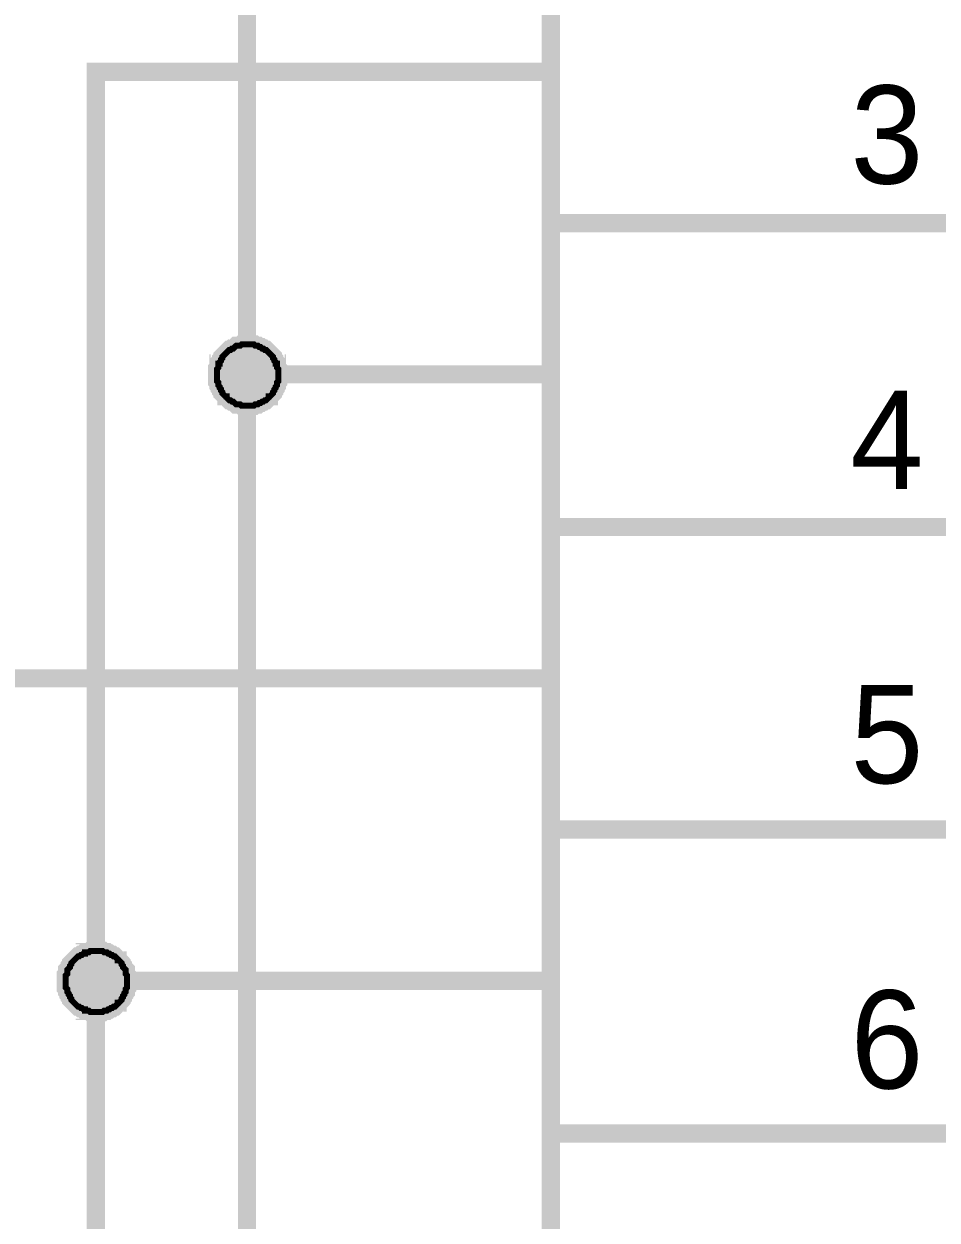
# Model space of a CAD drawing. Header units: millimetres. Extents: x 0 to 841, y 0 to 594.
# Drawn here: x 506.32 to 521.37, y 203.56 to 223.27 of the extents above; entities that cross this region are included whole.
import ezdxf

# ---------------------------------------------------------------- set-up
doc = ezdxf.new("R2010")
doc.units = ezdxf.units.MM
doc.layers.add('Sheet', color=255, linetype='Continuous')

msp = doc.modelspace()

# ---------------------------------------------------------------- linework, layer by layer
at = {"layer": 'Sheet', "const_width": 0.3}
msp.add_lwpolyline([(515.002, 239.999), (535.012, 239.999), (535.012, 114.991), (515.002, 114.991), (515.002, 239.999)], close=True, dxfattribs=at)
at = {"layer": 'Sheet'}
for points, const_width in [([(509.994, 232.497), (509.994, 217.495), (512.51, 217.495)], 0.3), ([(512.51, 222.48), (507.502, 222.48), (507.502, 207.5)], 0.3), ([(515.002, 222.48), (512.51, 222.48)], 0.3), ([(515.002, 219.988), (535.012, 219.988)], 0.3), ([(509.5, 217.495), (509.5, 217.517), (509.5, 217.539), (509.5, 217.562), (509.5, 217.584), (509.523, 217.607), (509.523, 217.629), (509.523, 217.674), (509.545, 217.674), (509.545, 217.697), (509.568, 217.719), (509.568, 217.742), (509.59, 217.764), (509.59, 217.787), (509.613, 217.809), (509.635, 217.831), (509.657, 217.854), (509.657, 217.854), (509.68, 217.876), (509.702, 217.899), (509.725, 217.899), (509.747, 217.921), (509.77, 217.921), (509.792, 217.944), (509.792, 217.944), (509.815, 217.966), (509.86, 217.966), (509.882, 217.966), (509.905, 217.989), (509.927, 217.989), (509.949, 217.989), (509.972, 217.989), (509.994, 217.989)], 0.3), ([(509.5, 217.495), (509.5, 217.517), (509.5, 217.539), (509.5, 217.562), (509.5, 217.584), (509.523, 217.607), (509.523, 217.629), (509.523, 217.674), (509.545, 217.674), (509.545, 217.697), (509.568, 217.719), (509.568, 217.742), (509.59, 217.764), (509.59, 217.787), (509.613, 217.809), (509.635, 217.831), (509.657, 217.854), (509.657, 217.854), (509.68, 217.876), (509.702, 217.899), (509.725, 217.899), (509.747, 217.921), (509.77, 217.921), (509.792, 217.944), (509.792, 217.944), (509.815, 217.966), (509.86, 217.966), (509.882, 217.966), (509.905, 217.989), (509.927, 217.989), (509.949, 217.989), (509.972, 217.989), (509.994, 217.989)], 0.3), ([(509.5, 217.495), (509.5, 217.517), (509.5, 217.539), (509.5, 217.562), (509.5, 217.584), (509.523, 217.607), (509.523, 217.629), (509.523, 217.674), (509.545, 217.674), (509.545, 217.697), (509.568, 217.719), (509.568, 217.742), (509.59, 217.764), (509.59, 217.787), (509.613, 217.809), (509.635, 217.831), (509.657, 217.854), (509.657, 217.854), (509.68, 217.876), (509.702, 217.899), (509.725, 217.899), (509.747, 217.921), (509.77, 217.921), (509.792, 217.944), (509.792, 217.944), (509.815, 217.966), (509.86, 217.966), (509.882, 217.966), (509.905, 217.989), (509.927, 217.989), (509.949, 217.989), (509.972, 217.989), (509.994, 217.989)], 0.3), ([(509.5, 217.495), (509.5, 217.517), (509.5, 217.539), (509.5, 217.562), (509.5, 217.584), (509.523, 217.607), (509.523, 217.629), (509.523, 217.674), (509.545, 217.674), (509.545, 217.697), (509.568, 217.719), (509.568, 217.742), (509.59, 217.764), (509.59, 217.787), (509.613, 217.809), (509.635, 217.831), (509.657, 217.854), (509.657, 217.854), (509.68, 217.876), (509.702, 217.899), (509.725, 217.899), (509.747, 217.921), (509.77, 217.921), (509.792, 217.944), (509.792, 217.944), (509.815, 217.966), (509.86, 217.966), (509.882, 217.966), (509.905, 217.989), (509.927, 217.989), (509.949, 217.989), (509.972, 217.989), (509.994, 217.989)], 0.3), ([(509.5, 217.495), (509.5, 217.517), (509.5, 217.539), (509.5, 217.562), (509.5, 217.584), (509.523, 217.607), (509.523, 217.629), (509.523, 217.674), (509.545, 217.674), (509.545, 217.697), (509.568, 217.719), (509.568, 217.742), (509.59, 217.764), (509.59, 217.787), (509.613, 217.809), (509.635, 217.831), (509.657, 217.854), (509.657, 217.854), (509.68, 217.876), (509.702, 217.899), (509.725, 217.899), (509.747, 217.921), (509.77, 217.921), (509.792, 217.944), (509.792, 217.944), (509.815, 217.966), (509.86, 217.966), (509.882, 217.966), (509.905, 217.989), (509.927, 217.989), (509.949, 217.989), (509.972, 217.989), (509.994, 217.989)], 0.0991), ([(509.5, 217.495), (509.5, 217.517), (509.5, 217.539), (509.5, 217.562), (509.5, 217.584), (509.523, 217.607), (509.523, 217.629), (509.523, 217.674), (509.545, 217.674), (509.545, 217.697), (509.568, 217.719), (509.568, 217.742), (509.59, 217.764), (509.59, 217.787), (509.613, 217.809), (509.635, 217.831), (509.657, 217.854), (509.657, 217.854), (509.68, 217.876), (509.702, 217.899), (509.725, 217.899), (509.747, 217.921), (509.77, 217.921), (509.792, 217.944), (509.792, 217.944), (509.815, 217.966), (509.86, 217.966), (509.882, 217.966), (509.905, 217.989), (509.927, 217.989), (509.949, 217.989), (509.972, 217.989), (509.994, 217.989)], 0.0991), ([(509.5, 217.495), (509.5, 217.517), (509.5, 217.539), (509.5, 217.562), (509.5, 217.584), (509.523, 217.607), (509.523, 217.629), (509.523, 217.674), (509.545, 217.674), (509.545, 217.697), (509.568, 217.719), (509.568, 217.742), (509.59, 217.764), (509.59, 217.787), (509.613, 217.809), (509.635, 217.831), (509.657, 217.854), (509.657, 217.854), (509.68, 217.876), (509.702, 217.899), (509.725, 217.899), (509.747, 217.921), (509.77, 217.921), (509.792, 217.944), (509.792, 217.944), (509.815, 217.966), (509.86, 217.966), (509.882, 217.966), (509.905, 217.989), (509.927, 217.989), (509.949, 217.989), (509.972, 217.989), (509.994, 217.989)], 0.0991), ([(509.5, 217.495), (509.5, 217.517), (509.5, 217.539), (509.5, 217.562), (509.5, 217.584), (509.523, 217.607), (509.523, 217.629), (509.523, 217.674), (509.545, 217.674), (509.545, 217.697), (509.568, 217.719), (509.568, 217.742), (509.59, 217.764), (509.59, 217.787), (509.613, 217.809), (509.635, 217.831), (509.657, 217.854), (509.657, 217.854), (509.68, 217.876), (509.702, 217.899), (509.725, 217.899), (509.747, 217.921), (509.77, 217.921), (509.792, 217.944), (509.792, 217.944), (509.815, 217.966), (509.86, 217.966), (509.882, 217.966), (509.905, 217.989), (509.927, 217.989), (509.949, 217.989), (509.972, 217.989), (509.994, 217.989)], 0.0991), ([(509.994, 217.989), (509.994, 217.989)], 0.3), ([(509.994, 217.989), (510.017, 217.989), (510.039, 217.989), (510.084, 217.989), (510.107, 217.989), (510.129, 217.966), (510.152, 217.966), (510.174, 217.966), (510.196, 217.944), (510.219, 217.944), (510.241, 217.921), (510.264, 217.921), (510.286, 217.899), (510.309, 217.899), (510.331, 217.876), (510.354, 217.854), (510.354, 217.854), (510.376, 217.831), (510.399, 217.809), (510.421, 217.787), (510.421, 217.764), (510.444, 217.742), (510.444, 217.719), (510.466, 217.697), (510.466, 217.674), (510.488, 217.674), (510.488, 217.629), (510.488, 217.607), (510.511, 217.584), (510.511, 217.562), (510.511, 217.539), (510.511, 217.517), (510.511, 217.495)], 0.3), ([(509.994, 217.989), (509.994, 217.989)], 0.3), ([(509.994, 217.989), (510.017, 217.989), (510.039, 217.989), (510.084, 217.989), (510.107, 217.989), (510.129, 217.966), (510.152, 217.966), (510.174, 217.966), (510.196, 217.944), (510.219, 217.944), (510.241, 217.921), (510.264, 217.921), (510.286, 217.899), (510.309, 217.899), (510.331, 217.876), (510.354, 217.854), (510.354, 217.854), (510.376, 217.831), (510.399, 217.809), (510.421, 217.787), (510.421, 217.764), (510.444, 217.742), (510.444, 217.719), (510.466, 217.697), (510.466, 217.674), (510.488, 217.674), (510.488, 217.629), (510.488, 217.607), (510.511, 217.584), (510.511, 217.562), (510.511, 217.539), (510.511, 217.517), (510.511, 217.495)], 0.3), ([(509.994, 217.989), (509.994, 217.989)], 0.3), ([(509.994, 217.989), (510.017, 217.989), (510.039, 217.989), (510.084, 217.989), (510.107, 217.989), (510.129, 217.966), (510.152, 217.966), (510.174, 217.966), (510.196, 217.944), (510.219, 217.944), (510.241, 217.921), (510.264, 217.921), (510.286, 217.899), (510.309, 217.899), (510.331, 217.876), (510.354, 217.854), (510.354, 217.854), (510.376, 217.831), (510.399, 217.809), (510.421, 217.787), (510.421, 217.764), (510.444, 217.742), (510.444, 217.719), (510.466, 217.697), (510.466, 217.674), (510.488, 217.674), (510.488, 217.629), (510.488, 217.607), (510.511, 217.584), (510.511, 217.562), (510.511, 217.539), (510.511, 217.517), (510.511, 217.495)], 0.3), ([(509.994, 217.989), (509.994, 217.989)], 0.3), ([(509.994, 217.989), (510.017, 217.989), (510.039, 217.989), (510.084, 217.989), (510.107, 217.989), (510.129, 217.966), (510.152, 217.966), (510.174, 217.966), (510.196, 217.944), (510.219, 217.944), (510.241, 217.921), (510.264, 217.921), (510.286, 217.899), (510.309, 217.899), (510.331, 217.876), (510.354, 217.854), (510.354, 217.854), (510.376, 217.831), (510.399, 217.809), (510.421, 217.787), (510.421, 217.764), (510.444, 217.742), (510.444, 217.719), (510.466, 217.697), (510.466, 217.674), (510.488, 217.674), (510.488, 217.629), (510.488, 217.607), (510.511, 217.584), (510.511, 217.562), (510.511, 217.539), (510.511, 217.517), (510.511, 217.495)], 0.3), ([(509.994, 217.989), (509.994, 217.989)], 0.0991), ([(509.994, 217.989), (510.017, 217.989), (510.039, 217.989), (510.084, 217.989), (510.107, 217.989), (510.129, 217.966), (510.152, 217.966), (510.174, 217.966), (510.196, 217.944), (510.219, 217.944), (510.241, 217.921), (510.264, 217.921), (510.286, 217.899), (510.309, 217.899), (510.331, 217.876), (510.354, 217.854), (510.354, 217.854), (510.376, 217.831), (510.399, 217.809), (510.421, 217.787), (510.421, 217.764), (510.444, 217.742), (510.444, 217.719), (510.466, 217.697), (510.466, 217.674), (510.488, 217.674), (510.488, 217.629), (510.488, 217.607), (510.511, 217.584), (510.511, 217.562), (510.511, 217.539), (510.511, 217.517), (510.511, 217.495)], 0.0991), ([(509.994, 217.989), (509.994, 217.989)], 0.0991), ([(509.994, 217.989), (510.017, 217.989), (510.039, 217.989), (510.084, 217.989), (510.107, 217.989), (510.129, 217.966), (510.152, 217.966), (510.174, 217.966), (510.196, 217.944), (510.219, 217.944), (510.241, 217.921), (510.264, 217.921), (510.286, 217.899), (510.309, 217.899), (510.331, 217.876), (510.354, 217.854), (510.354, 217.854), (510.376, 217.831), (510.399, 217.809), (510.421, 217.787), (510.421, 217.764), (510.444, 217.742), (510.444, 217.719), (510.466, 217.697), (510.466, 217.674), (510.488, 217.674), (510.488, 217.629), (510.488, 217.607), (510.511, 217.584), (510.511, 217.562), (510.511, 217.539), (510.511, 217.517), (510.511, 217.495)], 0.0991), ([(509.994, 217.989), (509.994, 217.989)], 0.0991), ([(509.994, 217.989), (510.017, 217.989), (510.039, 217.989), (510.084, 217.989), (510.107, 217.989), (510.129, 217.966), (510.152, 217.966), (510.174, 217.966), (510.196, 217.944), (510.219, 217.944), (510.241, 217.921), (510.264, 217.921), (510.286, 217.899), (510.309, 217.899), (510.331, 217.876), (510.354, 217.854), (510.354, 217.854), (510.376, 217.831), (510.399, 217.809), (510.421, 217.787), (510.421, 217.764), (510.444, 217.742), (510.444, 217.719), (510.466, 217.697), (510.466, 217.674), (510.488, 217.674), (510.488, 217.629), (510.488, 217.607), (510.511, 217.584), (510.511, 217.562), (510.511, 217.539), (510.511, 217.517), (510.511, 217.495)], 0.0991), ([(509.994, 217.989), (509.994, 217.989)], 0.0991), ([(509.994, 217.989), (510.017, 217.989), (510.039, 217.989), (510.084, 217.989), (510.107, 217.989), (510.129, 217.966), (510.152, 217.966), (510.174, 217.966), (510.196, 217.944), (510.219, 217.944), (510.241, 217.921), (510.264, 217.921), (510.286, 217.899), (510.309, 217.899), (510.331, 217.876), (510.354, 217.854), (510.354, 217.854), (510.376, 217.831), (510.399, 217.809), (510.421, 217.787), (510.421, 217.764), (510.444, 217.742), (510.444, 217.719), (510.466, 217.697), (510.466, 217.674), (510.488, 217.674), (510.488, 217.629), (510.488, 217.607), (510.511, 217.584), (510.511, 217.562), (510.511, 217.539), (510.511, 217.517), (510.511, 217.495)], 0.0991), ([(509.994, 216.978), (509.972, 216.978), (509.949, 216.978), (509.927, 216.978), (509.905, 216.978), (509.882, 217), (509.86, 217), (509.815, 217), (509.792, 217.023), (509.792, 217.023), (509.77, 217.045), (509.747, 217.045), (509.725, 217.068), (509.702, 217.068), (509.68, 217.09), (509.657, 217.113), (509.657, 217.135), (509.635, 217.135), (509.613, 217.158), (509.59, 217.18), (509.59, 217.203), (509.568, 217.225), (509.568, 217.248), (509.545, 217.27), (509.545, 217.292), (509.523, 217.315), (509.523, 217.337), (509.523, 217.36), (509.5, 217.382), (509.5, 217.405), (509.5, 217.45), (509.5, 217.472), (509.5, 217.495)], 0.3), ([(509.5, 217.495), (509.5, 217.495)], 0.3), ([(509.994, 216.978), (509.972, 216.978), (509.949, 216.978), (509.927, 216.978), (509.905, 216.978), (509.882, 217), (509.86, 217), (509.815, 217), (509.792, 217.023), (509.792, 217.023), (509.77, 217.045), (509.747, 217.045), (509.725, 217.068), (509.702, 217.068), (509.68, 217.09), (509.657, 217.113), (509.657, 217.135), (509.635, 217.135), (509.613, 217.158), (509.59, 217.18), (509.59, 217.203), (509.568, 217.225), (509.568, 217.248), (509.545, 217.27), (509.545, 217.292), (509.523, 217.315), (509.523, 217.337), (509.523, 217.36), (509.5, 217.382), (509.5, 217.405), (509.5, 217.45), (509.5, 217.472), (509.5, 217.495)], 0.3), ([(509.5, 217.495), (509.5, 217.495)], 0.3), ([(509.994, 216.978), (509.972, 216.978), (509.949, 216.978), (509.927, 216.978), (509.905, 216.978), (509.882, 217), (509.86, 217), (509.815, 217), (509.792, 217.023), (509.792, 217.023), (509.77, 217.045), (509.747, 217.045), (509.725, 217.068), (509.702, 217.068), (509.68, 217.09), (509.657, 217.113), (509.657, 217.135), (509.635, 217.135), (509.613, 217.158), (509.59, 217.18), (509.59, 217.203), (509.568, 217.225), (509.568, 217.248), (509.545, 217.27), (509.545, 217.292), (509.523, 217.315), (509.523, 217.337), (509.523, 217.36), (509.5, 217.382), (509.5, 217.405), (509.5, 217.45), (509.5, 217.472), (509.5, 217.495)], 0.3), ([(509.5, 217.495), (509.5, 217.495)], 0.3), ([(509.994, 216.978), (509.972, 216.978), (509.949, 216.978), (509.927, 216.978), (509.905, 216.978), (509.882, 217), (509.86, 217), (509.815, 217), (509.792, 217.023), (509.792, 217.023), (509.77, 217.045), (509.747, 217.045), (509.725, 217.068), (509.702, 217.068), (509.68, 217.09), (509.657, 217.113), (509.657, 217.135), (509.635, 217.135), (509.613, 217.158), (509.59, 217.18), (509.59, 217.203), (509.568, 217.225), (509.568, 217.248), (509.545, 217.27), (509.545, 217.292), (509.523, 217.315), (509.523, 217.337), (509.523, 217.36), (509.5, 217.382), (509.5, 217.405), (509.5, 217.45), (509.5, 217.472), (509.5, 217.495)], 0.3), ([(509.5, 217.495), (509.5, 217.495)], 0.3), ([(510.511, 217.495), (510.511, 217.472), (510.511, 217.45), (510.511, 217.405), (510.511, 217.382), (510.488, 217.36), (510.488, 217.337), (510.488, 217.315), (510.466, 217.292), (510.466, 217.27), (510.444, 217.248), (510.444, 217.225), (510.421, 217.203), (510.421, 217.18), (510.399, 217.158), (510.376, 217.135), (510.354, 217.135), (510.354, 217.113), (510.331, 217.09), (510.309, 217.068), (510.286, 217.068), (510.264, 217.045), (510.241, 217.045), (510.219, 217.023), (510.196, 217.023), (510.174, 217), (510.152, 217), (510.129, 217), (510.107, 216.978), (510.084, 216.978), (510.039, 216.978), (510.017, 216.978), (509.994, 216.978)], 0.3), ([(509.994, 217.495), (509.994, 202.492), (512.51, 202.492)], 0.3), ([(510.511, 217.495), (510.511, 217.472), (510.511, 217.45), (510.511, 217.405), (510.511, 217.382), (510.488, 217.36), (510.488, 217.337), (510.488, 217.315), (510.466, 217.292), (510.466, 217.27), (510.444, 217.248), (510.444, 217.225), (510.421, 217.203), (510.421, 217.18), (510.399, 217.158), (510.376, 217.135), (510.354, 217.135), (510.354, 217.113), (510.331, 217.09), (510.309, 217.068), (510.286, 217.068), (510.264, 217.045), (510.241, 217.045), (510.219, 217.023), (510.196, 217.023), (510.174, 217), (510.152, 217), (510.129, 217), (510.107, 216.978), (510.084, 216.978), (510.039, 216.978), (510.017, 216.978), (509.994, 216.978)], 0.3), ([(510.511, 217.495), (510.511, 217.472), (510.511, 217.45), (510.511, 217.405), (510.511, 217.382), (510.488, 217.36), (510.488, 217.337), (510.488, 217.315), (510.466, 217.292), (510.466, 217.27), (510.444, 217.248), (510.444, 217.225), (510.421, 217.203), (510.421, 217.18), (510.399, 217.158), (510.376, 217.135), (510.354, 217.135), (510.354, 217.113), (510.331, 217.09), (510.309, 217.068), (510.286, 217.068), (510.264, 217.045), (510.241, 217.045), (510.219, 217.023), (510.196, 217.023), (510.174, 217), (510.152, 217), (510.129, 217), (510.107, 216.978), (510.084, 216.978), (510.039, 216.978), (510.017, 216.978), (509.994, 216.978)], 0.3), ([(510.511, 217.495), (510.511, 217.472), (510.511, 217.45), (510.511, 217.405), (510.511, 217.382), (510.488, 217.36), (510.488, 217.337), (510.488, 217.315), (510.466, 217.292), (510.466, 217.27), (510.444, 217.248), (510.444, 217.225), (510.421, 217.203), (510.421, 217.18), (510.399, 217.158), (510.376, 217.135), (510.354, 217.135), (510.354, 217.113), (510.331, 217.09), (510.309, 217.068), (510.286, 217.068), (510.264, 217.045), (510.241, 217.045), (510.219, 217.023), (510.196, 217.023), (510.174, 217), (510.152, 217), (510.129, 217), (510.107, 216.978), (510.084, 216.978), (510.039, 216.978), (510.017, 216.978), (509.994, 216.978)], 0.3), ([(510.511, 217.495), (510.511, 217.495), (510.511, 217.495), (510.511, 217.495), (510.511, 217.495), (510.511, 217.495), (510.511, 217.495), (510.511, 217.495), (510.511, 217.495), (510.511, 217.495), (510.511, 217.495), (510.511, 217.495), (510.511, 217.495), (510.511, 217.495), (510.511, 217.495), (510.511, 217.495), (510.511, 217.495), (510.511, 217.495), (510.511, 217.495), (510.511, 217.495), (510.511, 217.495), (510.511, 217.495), (510.511, 217.495), (510.511, 217.495), (510.511, 217.495), (510.511, 217.495), (510.511, 217.495), (510.511, 217.495), (510.511, 217.495), (510.511, 217.495), (510.511, 217.495), (510.511, 217.495), (510.511, 217.495)], 0.3), ([(510.511, 217.495), (510.511, 217.495)], 0.3), ([(510.511, 217.495), (510.511, 217.495), (510.511, 217.495), (510.511, 217.495), (510.511, 217.495), (510.511, 217.495), (510.511, 217.495), (510.511, 217.495), (510.511, 217.495), (510.511, 217.495), (510.511, 217.495), (510.511, 217.495), (510.511, 217.495), (510.511, 217.495), (510.511, 217.495), (510.511, 217.495), (510.511, 217.495), (510.511, 217.495), (510.511, 217.495), (510.511, 217.495), (510.511, 217.495), (510.511, 217.495), (510.511, 217.495), (510.511, 217.495), (510.511, 217.495), (510.511, 217.495), (510.511, 217.495), (510.511, 217.495), (510.511, 217.495), (510.511, 217.495), (510.511, 217.495), (510.511, 217.495), (510.511, 217.495)], 0.3), ([(510.511, 217.495), (510.511, 217.495)], 0.3), ([(510.511, 217.495), (510.511, 217.495), (510.511, 217.495), (510.511, 217.495), (510.511, 217.495), (510.511, 217.495), (510.511, 217.495), (510.511, 217.495), (510.511, 217.495), (510.511, 217.495), (510.511, 217.495), (510.511, 217.495), (510.511, 217.495), (510.511, 217.495), (510.511, 217.495), (510.511, 217.495), (510.511, 217.495), (510.511, 217.495), (510.511, 217.495), (510.511, 217.495), (510.511, 217.495), (510.511, 217.495), (510.511, 217.495), (510.511, 217.495), (510.511, 217.495), (510.511, 217.495), (510.511, 217.495), (510.511, 217.495), (510.511, 217.495), (510.511, 217.495), (510.511, 217.495), (510.511, 217.495), (510.511, 217.495)], 0.3), ([(510.511, 217.495), (510.511, 217.495)], 0.3), ([(510.511, 217.495), (510.511, 217.495), (510.511, 217.495), (510.511, 217.495), (510.511, 217.495), (510.511, 217.495), (510.511, 217.495), (510.511, 217.495), (510.511, 217.495), (510.511, 217.495), (510.511, 217.495), (510.511, 217.495), (510.511, 217.495), (510.511, 217.495), (510.511, 217.495), (510.511, 217.495), (510.511, 217.495), (510.511, 217.495), (510.511, 217.495), (510.511, 217.495), (510.511, 217.495), (510.511, 217.495), (510.511, 217.495), (510.511, 217.495), (510.511, 217.495), (510.511, 217.495), (510.511, 217.495), (510.511, 217.495), (510.511, 217.495), (510.511, 217.495), (510.511, 217.495), (510.511, 217.495), (510.511, 217.495)], 0.3), ([(510.511, 217.495), (510.511, 217.495)], 0.3), ([(515.002, 217.495), (512.51, 217.495)], 0.3), ([(509.994, 216.978), (509.972, 216.978), (509.949, 216.978), (509.927, 216.978), (509.905, 216.978), (509.882, 217), (509.86, 217), (509.815, 217), (509.792, 217.023), (509.792, 217.023), (509.77, 217.045), (509.747, 217.045), (509.725, 217.068), (509.702, 217.068), (509.68, 217.09), (509.657, 217.113), (509.657, 217.135), (509.635, 217.135), (509.613, 217.158), (509.59, 217.18), (509.59, 217.203), (509.568, 217.225), (509.568, 217.248), (509.545, 217.27), (509.545, 217.292), (509.523, 217.315), (509.523, 217.337), (509.523, 217.36), (509.5, 217.382), (509.5, 217.405), (509.5, 217.45), (509.5, 217.472), (509.5, 217.495)], 0.0991), ([(509.5, 217.495), (509.5, 217.495)], 0.0991), ([(509.994, 216.978), (509.972, 216.978), (509.949, 216.978), (509.927, 216.978), (509.905, 216.978), (509.882, 217), (509.86, 217), (509.815, 217), (509.792, 217.023), (509.792, 217.023), (509.77, 217.045), (509.747, 217.045), (509.725, 217.068), (509.702, 217.068), (509.68, 217.09), (509.657, 217.113), (509.657, 217.135), (509.635, 217.135), (509.613, 217.158), (509.59, 217.18), (509.59, 217.203), (509.568, 217.225), (509.568, 217.248), (509.545, 217.27), (509.545, 217.292), (509.523, 217.315), (509.523, 217.337), (509.523, 217.36), (509.5, 217.382), (509.5, 217.405), (509.5, 217.45), (509.5, 217.472), (509.5, 217.495)], 0.0991), ([(509.5, 217.495), (509.5, 217.495)], 0.0991), ([(509.994, 216.978), (509.972, 216.978), (509.949, 216.978), (509.927, 216.978), (509.905, 216.978), (509.882, 217), (509.86, 217), (509.815, 217), (509.792, 217.023), (509.792, 217.023), (509.77, 217.045), (509.747, 217.045), (509.725, 217.068), (509.702, 217.068), (509.68, 217.09), (509.657, 217.113), (509.657, 217.135), (509.635, 217.135), (509.613, 217.158), (509.59, 217.18), (509.59, 217.203), (509.568, 217.225), (509.568, 217.248), (509.545, 217.27), (509.545, 217.292), (509.523, 217.315), (509.523, 217.337), (509.523, 217.36), (509.5, 217.382), (509.5, 217.405), (509.5, 217.45), (509.5, 217.472), (509.5, 217.495)], 0.0991), ([(509.5, 217.495), (509.5, 217.495)], 0.0991), ([(509.994, 216.978), (509.972, 216.978), (509.949, 216.978), (509.927, 216.978), (509.905, 216.978), (509.882, 217), (509.86, 217), (509.815, 217), (509.792, 217.023), (509.792, 217.023), (509.77, 217.045), (509.747, 217.045), (509.725, 217.068), (509.702, 217.068), (509.68, 217.09), (509.657, 217.113), (509.657, 217.135), (509.635, 217.135), (509.613, 217.158), (509.59, 217.18), (509.59, 217.203), (509.568, 217.225), (509.568, 217.248), (509.545, 217.27), (509.545, 217.292), (509.523, 217.315), (509.523, 217.337), (509.523, 217.36), (509.5, 217.382), (509.5, 217.405), (509.5, 217.45), (509.5, 217.472), (509.5, 217.495)], 0.0991), ([(509.5, 217.495), (509.5, 217.495)], 0.0991), ([(510.511, 217.495), (510.511, 217.472), (510.511, 217.45), (510.511, 217.405), (510.511, 217.382), (510.488, 217.36), (510.488, 217.337), (510.488, 217.315), (510.466, 217.292), (510.466, 217.27), (510.444, 217.248), (510.444, 217.225), (510.421, 217.203), (510.421, 217.18), (510.399, 217.158), (510.376, 217.135), (510.354, 217.135), (510.354, 217.113), (510.331, 217.09), (510.309, 217.068), (510.286, 217.068), (510.264, 217.045), (510.241, 217.045), (510.219, 217.023), (510.196, 217.023), (510.174, 217), (510.152, 217), (510.129, 217), (510.107, 216.978), (510.084, 216.978), (510.039, 216.978), (510.017, 216.978), (509.994, 216.978)], 0.0991), ([(510.511, 217.495), (510.511, 217.472), (510.511, 217.45), (510.511, 217.405), (510.511, 217.382), (510.488, 217.36), (510.488, 217.337), (510.488, 217.315), (510.466, 217.292), (510.466, 217.27), (510.444, 217.248), (510.444, 217.225), (510.421, 217.203), (510.421, 217.18), (510.399, 217.158), (510.376, 217.135), (510.354, 217.135), (510.354, 217.113), (510.331, 217.09), (510.309, 217.068), (510.286, 217.068), (510.264, 217.045), (510.241, 217.045), (510.219, 217.023), (510.196, 217.023), (510.174, 217), (510.152, 217), (510.129, 217), (510.107, 216.978), (510.084, 216.978), (510.039, 216.978), (510.017, 216.978), (509.994, 216.978)], 0.0991), ([(510.511, 217.495), (510.511, 217.472), (510.511, 217.45), (510.511, 217.405), (510.511, 217.382), (510.488, 217.36), (510.488, 217.337), (510.488, 217.315), (510.466, 217.292), (510.466, 217.27), (510.444, 217.248), (510.444, 217.225), (510.421, 217.203), (510.421, 217.18), (510.399, 217.158), (510.376, 217.135), (510.354, 217.135), (510.354, 217.113), (510.331, 217.09), (510.309, 217.068), (510.286, 217.068), (510.264, 217.045), (510.241, 217.045), (510.219, 217.023), (510.196, 217.023), (510.174, 217), (510.152, 217), (510.129, 217), (510.107, 216.978), (510.084, 216.978), (510.039, 216.978), (510.017, 216.978), (509.994, 216.978)], 0.0991), ([(510.511, 217.495), (510.511, 217.472), (510.511, 217.45), (510.511, 217.405), (510.511, 217.382), (510.488, 217.36), (510.488, 217.337), (510.488, 217.315), (510.466, 217.292), (510.466, 217.27), (510.444, 217.248), (510.444, 217.225), (510.421, 217.203), (510.421, 217.18), (510.399, 217.158), (510.376, 217.135), (510.354, 217.135), (510.354, 217.113), (510.331, 217.09), (510.309, 217.068), (510.286, 217.068), (510.264, 217.045), (510.241, 217.045), (510.219, 217.023), (510.196, 217.023), (510.174, 217), (510.152, 217), (510.129, 217), (510.107, 216.978), (510.084, 216.978), (510.039, 216.978), (510.017, 216.978), (509.994, 216.978)], 0.0991), ([(510.511, 217.495), (510.511, 217.495), (510.511, 217.495), (510.511, 217.495), (510.511, 217.495), (510.511, 217.495), (510.511, 217.495), (510.511, 217.495), (510.511, 217.495), (510.511, 217.495), (510.511, 217.495), (510.511, 217.495), (510.511, 217.495), (510.511, 217.495), (510.511, 217.495), (510.511, 217.495), (510.511, 217.495), (510.511, 217.495), (510.511, 217.495), (510.511, 217.495), (510.511, 217.495), (510.511, 217.495), (510.511, 217.495), (510.511, 217.495), (510.511, 217.495), (510.511, 217.495), (510.511, 217.495), (510.511, 217.495), (510.511, 217.495), (510.511, 217.495), (510.511, 217.495), (510.511, 217.495), (510.511, 217.495)], 0.0991), ([(510.511, 217.495), (510.511, 217.495)], 0.0991), ([(510.511, 217.495), (510.511, 217.495), (510.511, 217.495), (510.511, 217.495), (510.511, 217.495), (510.511, 217.495), (510.511, 217.495), (510.511, 217.495), (510.511, 217.495), (510.511, 217.495), (510.511, 217.495), (510.511, 217.495), (510.511, 217.495), (510.511, 217.495), (510.511, 217.495), (510.511, 217.495), (510.511, 217.495), (510.511, 217.495), (510.511, 217.495), (510.511, 217.495), (510.511, 217.495), (510.511, 217.495), (510.511, 217.495), (510.511, 217.495), (510.511, 217.495), (510.511, 217.495), (510.511, 217.495), (510.511, 217.495), (510.511, 217.495), (510.511, 217.495), (510.511, 217.495), (510.511, 217.495), (510.511, 217.495)], 0.0991), ([(510.511, 217.495), (510.511, 217.495)], 0.0991), ([(510.511, 217.495), (510.511, 217.495), (510.511, 217.495), (510.511, 217.495), (510.511, 217.495), (510.511, 217.495), (510.511, 217.495), (510.511, 217.495), (510.511, 217.495), (510.511, 217.495), (510.511, 217.495), (510.511, 217.495), (510.511, 217.495), (510.511, 217.495), (510.511, 217.495), (510.511, 217.495), (510.511, 217.495), (510.511, 217.495), (510.511, 217.495), (510.511, 217.495), (510.511, 217.495), (510.511, 217.495), (510.511, 217.495), (510.511, 217.495), (510.511, 217.495), (510.511, 217.495), (510.511, 217.495), (510.511, 217.495), (510.511, 217.495), (510.511, 217.495), (510.511, 217.495), (510.511, 217.495), (510.511, 217.495)], 0.0991), ([(510.511, 217.495), (510.511, 217.495)], 0.0991), ([(510.511, 217.495), (510.511, 217.495), (510.511, 217.495), (510.511, 217.495), (510.511, 217.495), (510.511, 217.495), (510.511, 217.495), (510.511, 217.495), (510.511, 217.495), (510.511, 217.495), (510.511, 217.495), (510.511, 217.495), (510.511, 217.495), (510.511, 217.495), (510.511, 217.495), (510.511, 217.495), (510.511, 217.495), (510.511, 217.495), (510.511, 217.495), (510.511, 217.495), (510.511, 217.495), (510.511, 217.495), (510.511, 217.495), (510.511, 217.495), (510.511, 217.495), (510.511, 217.495), (510.511, 217.495), (510.511, 217.495), (510.511, 217.495), (510.511, 217.495), (510.511, 217.495), (510.511, 217.495), (510.511, 217.495)], 0.0991), ([(510.511, 217.495), (510.511, 217.495)], 0.0991), ([(515.002, 214.979), (535.012, 214.979)], 0.3), ([(437.501, 194.99), (450.01, 194.99), (450.01, 212.486), (512.51, 212.486)], 0.3), ([(515.002, 212.486), (512.51, 212.486)], 0.3), ([(515.002, 209.993), (535.012, 209.993)], 0.3), ([(507.007, 207.5), (507.007, 207.523), (507.007, 207.545), (507.007, 207.568), (507.007, 207.59), (507.03, 207.613), (507.03, 207.635), (507.03, 207.68), (507.052, 207.702), (507.052, 207.702), (507.075, 207.725), (507.075, 207.747), (507.097, 207.77), (507.097, 207.792), (507.12, 207.815), (507.142, 207.837), (507.142, 207.837), (507.165, 207.86), (507.187, 207.882), (507.21, 207.904), (507.232, 207.904), (507.255, 207.927), (507.277, 207.927), (507.299, 207.949), (507.322, 207.949), (507.322, 207.972), (507.367, 207.972), (507.389, 207.972), (507.412, 207.994), (507.434, 207.994), (507.457, 207.994), (507.479, 207.994), (507.502, 207.994)], 0.3), ([(507.007, 207.5), (507.007, 207.523), (507.007, 207.545), (507.007, 207.568), (507.007, 207.59), (507.03, 207.613), (507.03, 207.635), (507.03, 207.68), (507.052, 207.702), (507.052, 207.702), (507.075, 207.725), (507.075, 207.747), (507.097, 207.77), (507.097, 207.792), (507.12, 207.815), (507.142, 207.837), (507.142, 207.837), (507.165, 207.86), (507.187, 207.882), (507.21, 207.904), (507.232, 207.904), (507.255, 207.927), (507.277, 207.927), (507.299, 207.949), (507.322, 207.949), (507.322, 207.972), (507.367, 207.972), (507.389, 207.972), (507.412, 207.994), (507.434, 207.994), (507.457, 207.994), (507.479, 207.994), (507.502, 207.994)], 0.3), ([(507.007, 207.5), (507.007, 207.523), (507.007, 207.545), (507.007, 207.568), (507.007, 207.59), (507.03, 207.613), (507.03, 207.635), (507.03, 207.68), (507.052, 207.702), (507.052, 207.702), (507.075, 207.725), (507.075, 207.747), (507.097, 207.77), (507.097, 207.792), (507.12, 207.815), (507.142, 207.837), (507.142, 207.837), (507.165, 207.86), (507.187, 207.882), (507.21, 207.904), (507.232, 207.904), (507.255, 207.927), (507.277, 207.927), (507.299, 207.949), (507.322, 207.949), (507.322, 207.972), (507.367, 207.972), (507.389, 207.972), (507.412, 207.994), (507.434, 207.994), (507.457, 207.994), (507.479, 207.994), (507.502, 207.994)], 0.3), ([(507.007, 207.5), (507.007, 207.523), (507.007, 207.545), (507.007, 207.568), (507.007, 207.59), (507.03, 207.613), (507.03, 207.635), (507.03, 207.68), (507.052, 207.702), (507.052, 207.702), (507.075, 207.725), (507.075, 207.747), (507.097, 207.77), (507.097, 207.792), (507.12, 207.815), (507.142, 207.837), (507.142, 207.837), (507.165, 207.86), (507.187, 207.882), (507.21, 207.904), (507.232, 207.904), (507.255, 207.927), (507.277, 207.927), (507.299, 207.949), (507.322, 207.949), (507.322, 207.972), (507.367, 207.972), (507.389, 207.972), (507.412, 207.994), (507.434, 207.994), (507.457, 207.994), (507.479, 207.994), (507.502, 207.994)], 0.3), ([(507.007, 207.5), (507.007, 207.523), (507.007, 207.545), (507.007, 207.568), (507.007, 207.59), (507.03, 207.613), (507.03, 207.635), (507.03, 207.68), (507.052, 207.702), (507.052, 207.702), (507.075, 207.725), (507.075, 207.747), (507.097, 207.77), (507.097, 207.792), (507.12, 207.815), (507.142, 207.837), (507.142, 207.837), (507.165, 207.86), (507.187, 207.882), (507.21, 207.904), (507.232, 207.904), (507.255, 207.927), (507.277, 207.927), (507.299, 207.949), (507.322, 207.949), (507.322, 207.972), (507.367, 207.972), (507.389, 207.972), (507.412, 207.994), (507.434, 207.994), (507.457, 207.994), (507.479, 207.994), (507.502, 207.994)], 0.0991), ([(507.007, 207.5), (507.007, 207.523), (507.007, 207.545), (507.007, 207.568), (507.007, 207.59), (507.03, 207.613), (507.03, 207.635), (507.03, 207.68), (507.052, 207.702), (507.052, 207.702), (507.075, 207.725), (507.075, 207.747), (507.097, 207.77), (507.097, 207.792), (507.12, 207.815), (507.142, 207.837), (507.142, 207.837), (507.165, 207.86), (507.187, 207.882), (507.21, 207.904), (507.232, 207.904), (507.255, 207.927), (507.277, 207.927), (507.299, 207.949), (507.322, 207.949), (507.322, 207.972), (507.367, 207.972), (507.389, 207.972), (507.412, 207.994), (507.434, 207.994), (507.457, 207.994), (507.479, 207.994), (507.502, 207.994)], 0.0991), ([(507.007, 207.5), (507.007, 207.523), (507.007, 207.545), (507.007, 207.568), (507.007, 207.59), (507.03, 207.613), (507.03, 207.635), (507.03, 207.68), (507.052, 207.702), (507.052, 207.702), (507.075, 207.725), (507.075, 207.747), (507.097, 207.77), (507.097, 207.792), (507.12, 207.815), (507.142, 207.837), (507.142, 207.837), (507.165, 207.86), (507.187, 207.882), (507.21, 207.904), (507.232, 207.904), (507.255, 207.927), (507.277, 207.927), (507.299, 207.949), (507.322, 207.949), (507.322, 207.972), (507.367, 207.972), (507.389, 207.972), (507.412, 207.994), (507.434, 207.994), (507.457, 207.994), (507.479, 207.994), (507.502, 207.994)], 0.0991), ([(507.007, 207.5), (507.007, 207.523), (507.007, 207.545), (507.007, 207.568), (507.007, 207.59), (507.03, 207.613), (507.03, 207.635), (507.03, 207.68), (507.052, 207.702), (507.052, 207.702), (507.075, 207.725), (507.075, 207.747), (507.097, 207.77), (507.097, 207.792), (507.12, 207.815), (507.142, 207.837), (507.142, 207.837), (507.165, 207.86), (507.187, 207.882), (507.21, 207.904), (507.232, 207.904), (507.255, 207.927), (507.277, 207.927), (507.299, 207.949), (507.322, 207.949), (507.322, 207.972), (507.367, 207.972), (507.389, 207.972), (507.412, 207.994), (507.434, 207.994), (507.457, 207.994), (507.479, 207.994), (507.502, 207.994)], 0.0991), ([(507.502, 207.994), (507.502, 207.994)], 0.3), ([(507.502, 207.994), (507.524, 207.994), (507.546, 207.994), (507.591, 207.994), (507.614, 207.994), (507.636, 207.972), (507.659, 207.972), (507.681, 207.972), (507.704, 207.949), (507.726, 207.949), (507.749, 207.927), (507.771, 207.927), (507.794, 207.904), (507.816, 207.904), (507.838, 207.882), (507.861, 207.86), (507.861, 207.837), (507.883, 207.837), (507.906, 207.815), (507.928, 207.792), (507.928, 207.77), (507.951, 207.747), (507.951, 207.725), (507.973, 207.702), (507.973, 207.702), (507.996, 207.68), (507.996, 207.635), (507.996, 207.613), (508.018, 207.59), (508.018, 207.568), (508.018, 207.545), (508.018, 207.523), (508.018, 207.5)], 0.3), ([(507.502, 207.994), (507.502, 207.994)], 0.3), ([(507.502, 207.994), (507.524, 207.994), (507.546, 207.994), (507.591, 207.994), (507.614, 207.994), (507.636, 207.972), (507.659, 207.972), (507.681, 207.972), (507.704, 207.949), (507.726, 207.949), (507.749, 207.927), (507.771, 207.927), (507.794, 207.904), (507.816, 207.904), (507.838, 207.882), (507.861, 207.86), (507.861, 207.837), (507.883, 207.837), (507.906, 207.815), (507.928, 207.792), (507.928, 207.77), (507.951, 207.747), (507.951, 207.725), (507.973, 207.702), (507.973, 207.702), (507.996, 207.68), (507.996, 207.635), (507.996, 207.613), (508.018, 207.59), (508.018, 207.568), (508.018, 207.545), (508.018, 207.523), (508.018, 207.5)], 0.3), ([(507.502, 207.994), (507.502, 207.994)], 0.3), ([(507.502, 207.994), (507.524, 207.994), (507.546, 207.994), (507.591, 207.994), (507.614, 207.994), (507.636, 207.972), (507.659, 207.972), (507.681, 207.972), (507.704, 207.949), (507.726, 207.949), (507.749, 207.927), (507.771, 207.927), (507.794, 207.904), (507.816, 207.904), (507.838, 207.882), (507.861, 207.86), (507.861, 207.837), (507.883, 207.837), (507.906, 207.815), (507.928, 207.792), (507.928, 207.77), (507.951, 207.747), (507.951, 207.725), (507.973, 207.702), (507.973, 207.702), (507.996, 207.68), (507.996, 207.635), (507.996, 207.613), (508.018, 207.59), (508.018, 207.568), (508.018, 207.545), (508.018, 207.523), (508.018, 207.5)], 0.3), ([(507.502, 207.994), (507.502, 207.994)], 0.3), ([(507.502, 207.994), (507.524, 207.994), (507.546, 207.994), (507.591, 207.994), (507.614, 207.994), (507.636, 207.972), (507.659, 207.972), (507.681, 207.972), (507.704, 207.949), (507.726, 207.949), (507.749, 207.927), (507.771, 207.927), (507.794, 207.904), (507.816, 207.904), (507.838, 207.882), (507.861, 207.86), (507.861, 207.837), (507.883, 207.837), (507.906, 207.815), (507.928, 207.792), (507.928, 207.77), (507.951, 207.747), (507.951, 207.725), (507.973, 207.702), (507.973, 207.702), (507.996, 207.68), (507.996, 207.635), (507.996, 207.613), (508.018, 207.59), (508.018, 207.568), (508.018, 207.545), (508.018, 207.523), (508.018, 207.5)], 0.3), ([(507.502, 207.994), (507.502, 207.994)], 0.0991), ([(507.502, 207.994), (507.524, 207.994), (507.546, 207.994), (507.591, 207.994), (507.614, 207.994), (507.636, 207.972), (507.659, 207.972), (507.681, 207.972), (507.704, 207.949), (507.726, 207.949), (507.749, 207.927), (507.771, 207.927), (507.794, 207.904), (507.816, 207.904), (507.838, 207.882), (507.861, 207.86), (507.861, 207.837), (507.883, 207.837), (507.906, 207.815), (507.928, 207.792), (507.928, 207.77), (507.951, 207.747), (507.951, 207.725), (507.973, 207.702), (507.973, 207.702), (507.996, 207.68), (507.996, 207.635), (507.996, 207.613), (508.018, 207.59), (508.018, 207.568), (508.018, 207.545), (508.018, 207.523), (508.018, 207.5)], 0.0991), ([(507.502, 207.994), (507.502, 207.994)], 0.0991), ([(507.502, 207.994), (507.524, 207.994), (507.546, 207.994), (507.591, 207.994), (507.614, 207.994), (507.636, 207.972), (507.659, 207.972), (507.681, 207.972), (507.704, 207.949), (507.726, 207.949), (507.749, 207.927), (507.771, 207.927), (507.794, 207.904), (507.816, 207.904), (507.838, 207.882), (507.861, 207.86), (507.861, 207.837), (507.883, 207.837), (507.906, 207.815), (507.928, 207.792), (507.928, 207.77), (507.951, 207.747), (507.951, 207.725), (507.973, 207.702), (507.973, 207.702), (507.996, 207.68), (507.996, 207.635), (507.996, 207.613), (508.018, 207.59), (508.018, 207.568), (508.018, 207.545), (508.018, 207.523), (508.018, 207.5)], 0.0991), ([(507.502, 207.994), (507.502, 207.994)], 0.0991), ([(507.502, 207.994), (507.524, 207.994), (507.546, 207.994), (507.591, 207.994), (507.614, 207.994), (507.636, 207.972), (507.659, 207.972), (507.681, 207.972), (507.704, 207.949), (507.726, 207.949), (507.749, 207.927), (507.771, 207.927), (507.794, 207.904), (507.816, 207.904), (507.838, 207.882), (507.861, 207.86), (507.861, 207.837), (507.883, 207.837), (507.906, 207.815), (507.928, 207.792), (507.928, 207.77), (507.951, 207.747), (507.951, 207.725), (507.973, 207.702), (507.973, 207.702), (507.996, 207.68), (507.996, 207.635), (507.996, 207.613), (508.018, 207.59), (508.018, 207.568), (508.018, 207.545), (508.018, 207.523), (508.018, 207.5)], 0.0991), ([(507.502, 207.994), (507.502, 207.994)], 0.0991), ([(507.502, 207.994), (507.524, 207.994), (507.546, 207.994), (507.591, 207.994), (507.614, 207.994), (507.636, 207.972), (507.659, 207.972), (507.681, 207.972), (507.704, 207.949), (507.726, 207.949), (507.749, 207.927), (507.771, 207.927), (507.794, 207.904), (507.816, 207.904), (507.838, 207.882), (507.861, 207.86), (507.861, 207.837), (507.883, 207.837), (507.906, 207.815), (507.928, 207.792), (507.928, 207.77), (507.951, 207.747), (507.951, 207.725), (507.973, 207.702), (507.973, 207.702), (507.996, 207.68), (507.996, 207.635), (507.996, 207.613), (508.018, 207.59), (508.018, 207.568), (508.018, 207.545), (508.018, 207.523), (508.018, 207.5)], 0.0991), ([(507.502, 206.984), (507.479, 206.984), (507.457, 206.984), (507.434, 206.984), (507.412, 206.984), (507.389, 207.006), (507.367, 207.006), (507.322, 207.006), (507.322, 207.029), (507.299, 207.029), (507.277, 207.051), (507.255, 207.051), (507.232, 207.074), (507.21, 207.074), (507.187, 207.096), (507.165, 207.118), (507.142, 207.141), (507.142, 207.141), (507.12, 207.163), (507.097, 207.186), (507.097, 207.208), (507.075, 207.231), (507.075, 207.253), (507.052, 207.276), (507.052, 207.298), (507.03, 207.321), (507.03, 207.343), (507.03, 207.365), (507.007, 207.388), (507.007, 207.41), (507.007, 207.455), (507.007, 207.478), (507.007, 207.5)], 0.3), ([(507.007, 207.5), (507.007, 207.5)], 0.3), ([(507.502, 206.984), (507.479, 206.984), (507.457, 206.984), (507.434, 206.984), (507.412, 206.984), (507.389, 207.006), (507.367, 207.006), (507.322, 207.006), (507.322, 207.029), (507.299, 207.029), (507.277, 207.051), (507.255, 207.051), (507.232, 207.074), (507.21, 207.074), (507.187, 207.096), (507.165, 207.118), (507.142, 207.141), (507.142, 207.141), (507.12, 207.163), (507.097, 207.186), (507.097, 207.208), (507.075, 207.231), (507.075, 207.253), (507.052, 207.276), (507.052, 207.298), (507.03, 207.321), (507.03, 207.343), (507.03, 207.365), (507.007, 207.388), (507.007, 207.41), (507.007, 207.455), (507.007, 207.478), (507.007, 207.5)], 0.3), ([(507.007, 207.5), (507.007, 207.5)], 0.3), ([(507.502, 206.984), (507.479, 206.984), (507.457, 206.984), (507.434, 206.984), (507.412, 206.984), (507.389, 207.006), (507.367, 207.006), (507.322, 207.006), (507.322, 207.029), (507.299, 207.029), (507.277, 207.051), (507.255, 207.051), (507.232, 207.074), (507.21, 207.074), (507.187, 207.096), (507.165, 207.118), (507.142, 207.141), (507.142, 207.141), (507.12, 207.163), (507.097, 207.186), (507.097, 207.208), (507.075, 207.231), (507.075, 207.253), (507.052, 207.276), (507.052, 207.298), (507.03, 207.321), (507.03, 207.343), (507.03, 207.365), (507.007, 207.388), (507.007, 207.41), (507.007, 207.455), (507.007, 207.478), (507.007, 207.5)], 0.3), ([(507.007, 207.5), (507.007, 207.5)], 0.3), ([(507.502, 206.984), (507.479, 206.984), (507.457, 206.984), (507.434, 206.984), (507.412, 206.984), (507.389, 207.006), (507.367, 207.006), (507.322, 207.006), (507.322, 207.029), (507.299, 207.029), (507.277, 207.051), (507.255, 207.051), (507.232, 207.074), (507.21, 207.074), (507.187, 207.096), (507.165, 207.118), (507.142, 207.141), (507.142, 207.141), (507.12, 207.163), (507.097, 207.186), (507.097, 207.208), (507.075, 207.231), (507.075, 207.253), (507.052, 207.276), (507.052, 207.298), (507.03, 207.321), (507.03, 207.343), (507.03, 207.365), (507.007, 207.388), (507.007, 207.41), (507.007, 207.455), (507.007, 207.478), (507.007, 207.5)], 0.3), ([(507.007, 207.5), (507.007, 207.5)], 0.3), ([(512.51, 207.5), (507.502, 207.5), (507.502, 192.498)], 0.3), ([(508.018, 207.5), (508.018, 207.478), (508.018, 207.455), (508.018, 207.41), (508.018, 207.388), (507.996, 207.365), (507.996, 207.343), (507.996, 207.321), (507.973, 207.298), (507.973, 207.276), (507.951, 207.253), (507.951, 207.231), (507.928, 207.208), (507.928, 207.186), (507.906, 207.163), (507.883, 207.141), (507.861, 207.141), (507.861, 207.118), (507.838, 207.096), (507.816, 207.074), (507.794, 207.074), (507.771, 207.051), (507.749, 207.051), (507.726, 207.029), (507.704, 207.029), (507.681, 207.006), (507.659, 207.006), (507.636, 207.006), (507.614, 206.984), (507.591, 206.984), (507.546, 206.984), (507.524, 206.984), (507.502, 206.984)], 0.3), ([(508.018, 207.5), (508.018, 207.478), (508.018, 207.455), (508.018, 207.41), (508.018, 207.388), (507.996, 207.365), (507.996, 207.343), (507.996, 207.321), (507.973, 207.298), (507.973, 207.276), (507.951, 207.253), (507.951, 207.231), (507.928, 207.208), (507.928, 207.186), (507.906, 207.163), (507.883, 207.141), (507.861, 207.141), (507.861, 207.118), (507.838, 207.096), (507.816, 207.074), (507.794, 207.074), (507.771, 207.051), (507.749, 207.051), (507.726, 207.029), (507.704, 207.029), (507.681, 207.006), (507.659, 207.006), (507.636, 207.006), (507.614, 206.984), (507.591, 206.984), (507.546, 206.984), (507.524, 206.984), (507.502, 206.984)], 0.3), ([(508.018, 207.5), (508.018, 207.478), (508.018, 207.455), (508.018, 207.41), (508.018, 207.388), (507.996, 207.365), (507.996, 207.343), (507.996, 207.321), (507.973, 207.298), (507.973, 207.276), (507.951, 207.253), (507.951, 207.231), (507.928, 207.208), (507.928, 207.186), (507.906, 207.163), (507.883, 207.141), (507.861, 207.141), (507.861, 207.118), (507.838, 207.096), (507.816, 207.074), (507.794, 207.074), (507.771, 207.051), (507.749, 207.051), (507.726, 207.029), (507.704, 207.029), (507.681, 207.006), (507.659, 207.006), (507.636, 207.006), (507.614, 206.984), (507.591, 206.984), (507.546, 206.984), (507.524, 206.984), (507.502, 206.984)], 0.3), ([(508.018, 207.5), (508.018, 207.478), (508.018, 207.455), (508.018, 207.41), (508.018, 207.388), (507.996, 207.365), (507.996, 207.343), (507.996, 207.321), (507.973, 207.298), (507.973, 207.276), (507.951, 207.253), (507.951, 207.231), (507.928, 207.208), (507.928, 207.186), (507.906, 207.163), (507.883, 207.141), (507.861, 207.141), (507.861, 207.118), (507.838, 207.096), (507.816, 207.074), (507.794, 207.074), (507.771, 207.051), (507.749, 207.051), (507.726, 207.029), (507.704, 207.029), (507.681, 207.006), (507.659, 207.006), (507.636, 207.006), (507.614, 206.984), (507.591, 206.984), (507.546, 206.984), (507.524, 206.984), (507.502, 206.984)], 0.3), ([(508.018, 207.5), (508.018, 207.5), (508.018, 207.5), (508.018, 207.5), (508.018, 207.5), (508.018, 207.5), (508.018, 207.5), (508.018, 207.5), (508.018, 207.5), (508.018, 207.5), (508.018, 207.5), (508.018, 207.5), (508.018, 207.5), (508.018, 207.5), (508.018, 207.5), (508.018, 207.5), (508.018, 207.5), (508.018, 207.5), (508.018, 207.5), (508.018, 207.5), (508.018, 207.5), (508.018, 207.5), (508.018, 207.5), (508.018, 207.5), (508.018, 207.5), (508.018, 207.5), (508.018, 207.5), (508.018, 207.5), (508.018, 207.5), (508.018, 207.5), (508.018, 207.5), (508.018, 207.5), (508.018, 207.5)], 0.3), ([(508.018, 207.5), (508.018, 207.5)], 0.3), ([(508.018, 207.5), (508.018, 207.5), (508.018, 207.5), (508.018, 207.5), (508.018, 207.5), (508.018, 207.5), (508.018, 207.5), (508.018, 207.5), (508.018, 207.5), (508.018, 207.5), (508.018, 207.5), (508.018, 207.5), (508.018, 207.5), (508.018, 207.5), (508.018, 207.5), (508.018, 207.5), (508.018, 207.5), (508.018, 207.5), (508.018, 207.5), (508.018, 207.5), (508.018, 207.5), (508.018, 207.5), (508.018, 207.5), (508.018, 207.5), (508.018, 207.5), (508.018, 207.5), (508.018, 207.5), (508.018, 207.5), (508.018, 207.5), (508.018, 207.5), (508.018, 207.5), (508.018, 207.5), (508.018, 207.5)], 0.3), ([(508.018, 207.5), (508.018, 207.5)], 0.3), ([(508.018, 207.5), (508.018, 207.5), (508.018, 207.5), (508.018, 207.5), (508.018, 207.5), (508.018, 207.5), (508.018, 207.5), (508.018, 207.5), (508.018, 207.5), (508.018, 207.5), (508.018, 207.5), (508.018, 207.5), (508.018, 207.5), (508.018, 207.5), (508.018, 207.5), (508.018, 207.5), (508.018, 207.5), (508.018, 207.5), (508.018, 207.5), (508.018, 207.5), (508.018, 207.5), (508.018, 207.5), (508.018, 207.5), (508.018, 207.5), (508.018, 207.5), (508.018, 207.5), (508.018, 207.5), (508.018, 207.5), (508.018, 207.5), (508.018, 207.5), (508.018, 207.5), (508.018, 207.5), (508.018, 207.5)], 0.3), ([(508.018, 207.5), (508.018, 207.5)], 0.3), ([(508.018, 207.5), (508.018, 207.5), (508.018, 207.5), (508.018, 207.5), (508.018, 207.5), (508.018, 207.5), (508.018, 207.5), (508.018, 207.5), (508.018, 207.5), (508.018, 207.5), (508.018, 207.5), (508.018, 207.5), (508.018, 207.5), (508.018, 207.5), (508.018, 207.5), (508.018, 207.5), (508.018, 207.5), (508.018, 207.5), (508.018, 207.5), (508.018, 207.5), (508.018, 207.5), (508.018, 207.5), (508.018, 207.5), (508.018, 207.5), (508.018, 207.5), (508.018, 207.5), (508.018, 207.5), (508.018, 207.5), (508.018, 207.5), (508.018, 207.5), (508.018, 207.5), (508.018, 207.5), (508.018, 207.5)], 0.3), ([(508.018, 207.5), (508.018, 207.5)], 0.3), ([(515.002, 207.5), (512.51, 207.5)], 0.3), ([(507.502, 206.984), (507.479, 206.984), (507.457, 206.984), (507.434, 206.984), (507.412, 206.984), (507.389, 207.006), (507.367, 207.006), (507.322, 207.006), (507.322, 207.029), (507.299, 207.029), (507.277, 207.051), (507.255, 207.051), (507.232, 207.074), (507.21, 207.074), (507.187, 207.096), (507.165, 207.118), (507.142, 207.141), (507.142, 207.141), (507.12, 207.163), (507.097, 207.186), (507.097, 207.208), (507.075, 207.231), (507.075, 207.253), (507.052, 207.276), (507.052, 207.298), (507.03, 207.321), (507.03, 207.343), (507.03, 207.365), (507.007, 207.388), (507.007, 207.41), (507.007, 207.455), (507.007, 207.478), (507.007, 207.5)], 0.0991), ([(507.007, 207.5), (507.007, 207.5)], 0.0991), ([(507.502, 206.984), (507.479, 206.984), (507.457, 206.984), (507.434, 206.984), (507.412, 206.984), (507.389, 207.006), (507.367, 207.006), (507.322, 207.006), (507.322, 207.029), (507.299, 207.029), (507.277, 207.051), (507.255, 207.051), (507.232, 207.074), (507.21, 207.074), (507.187, 207.096), (507.165, 207.118), (507.142, 207.141), (507.142, 207.141), (507.12, 207.163), (507.097, 207.186), (507.097, 207.208), (507.075, 207.231), (507.075, 207.253), (507.052, 207.276), (507.052, 207.298), (507.03, 207.321), (507.03, 207.343), (507.03, 207.365), (507.007, 207.388), (507.007, 207.41), (507.007, 207.455), (507.007, 207.478), (507.007, 207.5)], 0.0991), ([(507.007, 207.5), (507.007, 207.5)], 0.0991), ([(507.502, 206.984), (507.479, 206.984), (507.457, 206.984), (507.434, 206.984), (507.412, 206.984), (507.389, 207.006), (507.367, 207.006), (507.322, 207.006), (507.322, 207.029), (507.299, 207.029), (507.277, 207.051), (507.255, 207.051), (507.232, 207.074), (507.21, 207.074), (507.187, 207.096), (507.165, 207.118), (507.142, 207.141), (507.142, 207.141), (507.12, 207.163), (507.097, 207.186), (507.097, 207.208), (507.075, 207.231), (507.075, 207.253), (507.052, 207.276), (507.052, 207.298), (507.03, 207.321), (507.03, 207.343), (507.03, 207.365), (507.007, 207.388), (507.007, 207.41), (507.007, 207.455), (507.007, 207.478), (507.007, 207.5)], 0.0991), ([(507.007, 207.5), (507.007, 207.5)], 0.0991), ([(507.502, 206.984), (507.479, 206.984), (507.457, 206.984), (507.434, 206.984), (507.412, 206.984), (507.389, 207.006), (507.367, 207.006), (507.322, 207.006), (507.322, 207.029), (507.299, 207.029), (507.277, 207.051), (507.255, 207.051), (507.232, 207.074), (507.21, 207.074), (507.187, 207.096), (507.165, 207.118), (507.142, 207.141), (507.142, 207.141), (507.12, 207.163), (507.097, 207.186), (507.097, 207.208), (507.075, 207.231), (507.075, 207.253), (507.052, 207.276), (507.052, 207.298), (507.03, 207.321), (507.03, 207.343), (507.03, 207.365), (507.007, 207.388), (507.007, 207.41), (507.007, 207.455), (507.007, 207.478), (507.007, 207.5)], 0.0991), ([(507.007, 207.5), (507.007, 207.5)], 0.0991), ([(508.018, 207.5), (508.018, 207.478), (508.018, 207.455), (508.018, 207.41), (508.018, 207.388), (507.996, 207.365), (507.996, 207.343), (507.996, 207.321), (507.973, 207.298), (507.973, 207.276), (507.951, 207.253), (507.951, 207.231), (507.928, 207.208), (507.928, 207.186), (507.906, 207.163), (507.883, 207.141), (507.861, 207.141), (507.861, 207.118), (507.838, 207.096), (507.816, 207.074), (507.794, 207.074), (507.771, 207.051), (507.749, 207.051), (507.726, 207.029), (507.704, 207.029), (507.681, 207.006), (507.659, 207.006), (507.636, 207.006), (507.614, 206.984), (507.591, 206.984), (507.546, 206.984), (507.524, 206.984), (507.502, 206.984)], 0.0991), ([(508.018, 207.5), (508.018, 207.478), (508.018, 207.455), (508.018, 207.41), (508.018, 207.388), (507.996, 207.365), (507.996, 207.343), (507.996, 207.321), (507.973, 207.298), (507.973, 207.276), (507.951, 207.253), (507.951, 207.231), (507.928, 207.208), (507.928, 207.186), (507.906, 207.163), (507.883, 207.141), (507.861, 207.141), (507.861, 207.118), (507.838, 207.096), (507.816, 207.074), (507.794, 207.074), (507.771, 207.051), (507.749, 207.051), (507.726, 207.029), (507.704, 207.029), (507.681, 207.006), (507.659, 207.006), (507.636, 207.006), (507.614, 206.984), (507.591, 206.984), (507.546, 206.984), (507.524, 206.984), (507.502, 206.984)], 0.0991), ([(508.018, 207.5), (508.018, 207.478), (508.018, 207.455), (508.018, 207.41), (508.018, 207.388), (507.996, 207.365), (507.996, 207.343), (507.996, 207.321), (507.973, 207.298), (507.973, 207.276), (507.951, 207.253), (507.951, 207.231), (507.928, 207.208), (507.928, 207.186), (507.906, 207.163), (507.883, 207.141), (507.861, 207.141), (507.861, 207.118), (507.838, 207.096), (507.816, 207.074), (507.794, 207.074), (507.771, 207.051), (507.749, 207.051), (507.726, 207.029), (507.704, 207.029), (507.681, 207.006), (507.659, 207.006), (507.636, 207.006), (507.614, 206.984), (507.591, 206.984), (507.546, 206.984), (507.524, 206.984), (507.502, 206.984)], 0.0991), ([(508.018, 207.5), (508.018, 207.478), (508.018, 207.455), (508.018, 207.41), (508.018, 207.388), (507.996, 207.365), (507.996, 207.343), (507.996, 207.321), (507.973, 207.298), (507.973, 207.276), (507.951, 207.253), (507.951, 207.231), (507.928, 207.208), (507.928, 207.186), (507.906, 207.163), (507.883, 207.141), (507.861, 207.141), (507.861, 207.118), (507.838, 207.096), (507.816, 207.074), (507.794, 207.074), (507.771, 207.051), (507.749, 207.051), (507.726, 207.029), (507.704, 207.029), (507.681, 207.006), (507.659, 207.006), (507.636, 207.006), (507.614, 206.984), (507.591, 206.984), (507.546, 206.984), (507.524, 206.984), (507.502, 206.984)], 0.0991), ([(508.018, 207.5), (508.018, 207.5), (508.018, 207.5), (508.018, 207.5), (508.018, 207.5), (508.018, 207.5), (508.018, 207.5), (508.018, 207.5), (508.018, 207.5), (508.018, 207.5), (508.018, 207.5), (508.018, 207.5), (508.018, 207.5), (508.018, 207.5), (508.018, 207.5), (508.018, 207.5), (508.018, 207.5), (508.018, 207.5), (508.018, 207.5), (508.018, 207.5), (508.018, 207.5), (508.018, 207.5), (508.018, 207.5), (508.018, 207.5), (508.018, 207.5), (508.018, 207.5), (508.018, 207.5), (508.018, 207.5), (508.018, 207.5), (508.018, 207.5), (508.018, 207.5), (508.018, 207.5), (508.018, 207.5)], 0.0991), ([(508.018, 207.5), (508.018, 207.5)], 0.0991), ([(508.018, 207.5), (508.018, 207.5), (508.018, 207.5), (508.018, 207.5), (508.018, 207.5), (508.018, 207.5), (508.018, 207.5), (508.018, 207.5), (508.018, 207.5), (508.018, 207.5), (508.018, 207.5), (508.018, 207.5), (508.018, 207.5), (508.018, 207.5), (508.018, 207.5), (508.018, 207.5), (508.018, 207.5), (508.018, 207.5), (508.018, 207.5), (508.018, 207.5), (508.018, 207.5), (508.018, 207.5), (508.018, 207.5), (508.018, 207.5), (508.018, 207.5), (508.018, 207.5), (508.018, 207.5), (508.018, 207.5), (508.018, 207.5), (508.018, 207.5), (508.018, 207.5), (508.018, 207.5), (508.018, 207.5)], 0.0991), ([(508.018, 207.5), (508.018, 207.5)], 0.0991), ([(508.018, 207.5), (508.018, 207.5), (508.018, 207.5), (508.018, 207.5), (508.018, 207.5), (508.018, 207.5), (508.018, 207.5), (508.018, 207.5), (508.018, 207.5), (508.018, 207.5), (508.018, 207.5), (508.018, 207.5), (508.018, 207.5), (508.018, 207.5), (508.018, 207.5), (508.018, 207.5), (508.018, 207.5), (508.018, 207.5), (508.018, 207.5), (508.018, 207.5), (508.018, 207.5), (508.018, 207.5), (508.018, 207.5), (508.018, 207.5), (508.018, 207.5), (508.018, 207.5), (508.018, 207.5), (508.018, 207.5), (508.018, 207.5), (508.018, 207.5), (508.018, 207.5), (508.018, 207.5), (508.018, 207.5)], 0.0991), ([(508.018, 207.5), (508.018, 207.5)], 0.0991), ([(508.018, 207.5), (508.018, 207.5), (508.018, 207.5), (508.018, 207.5), (508.018, 207.5), (508.018, 207.5), (508.018, 207.5), (508.018, 207.5), (508.018, 207.5), (508.018, 207.5), (508.018, 207.5), (508.018, 207.5), (508.018, 207.5), (508.018, 207.5), (508.018, 207.5), (508.018, 207.5), (508.018, 207.5), (508.018, 207.5), (508.018, 207.5), (508.018, 207.5), (508.018, 207.5), (508.018, 207.5), (508.018, 207.5), (508.018, 207.5), (508.018, 207.5), (508.018, 207.5), (508.018, 207.5), (508.018, 207.5), (508.018, 207.5), (508.018, 207.5), (508.018, 207.5), (508.018, 207.5), (508.018, 207.5)], 0.0991), ([(508.018, 207.5), (508.018, 207.5)], 0.0991), ([(515.002, 204.985), (535.012, 204.985)], 0.3)]:
    msp.add_lwpolyline(points, dxfattribs=dict(at, const_width=const_width))
at = {"layer": 'Sheet', "const_width": 0.508}
for points in [[(509.746, 217.5, 1), (510.254, 217.5, 1)], [(507.246, 207.5, 1), (507.754, 207.5, 1)]]:
    msp.add_lwpolyline(points, format="xyb", close=True, dxfattribs=at)

# ---------------------------------------------------------------- texts
at = {"layer": 'Sheet'}
for s, p in [('3', (519.943, 220.639)), ('4', (519.943, 215.608)), ('5', (519.943, 210.757)), ('6', (519.943, 205.726))]:
    msp.add_text(s, height=1.617, dxfattribs=at).set_placement(p)

doc.saveas('drawing.dxf')
